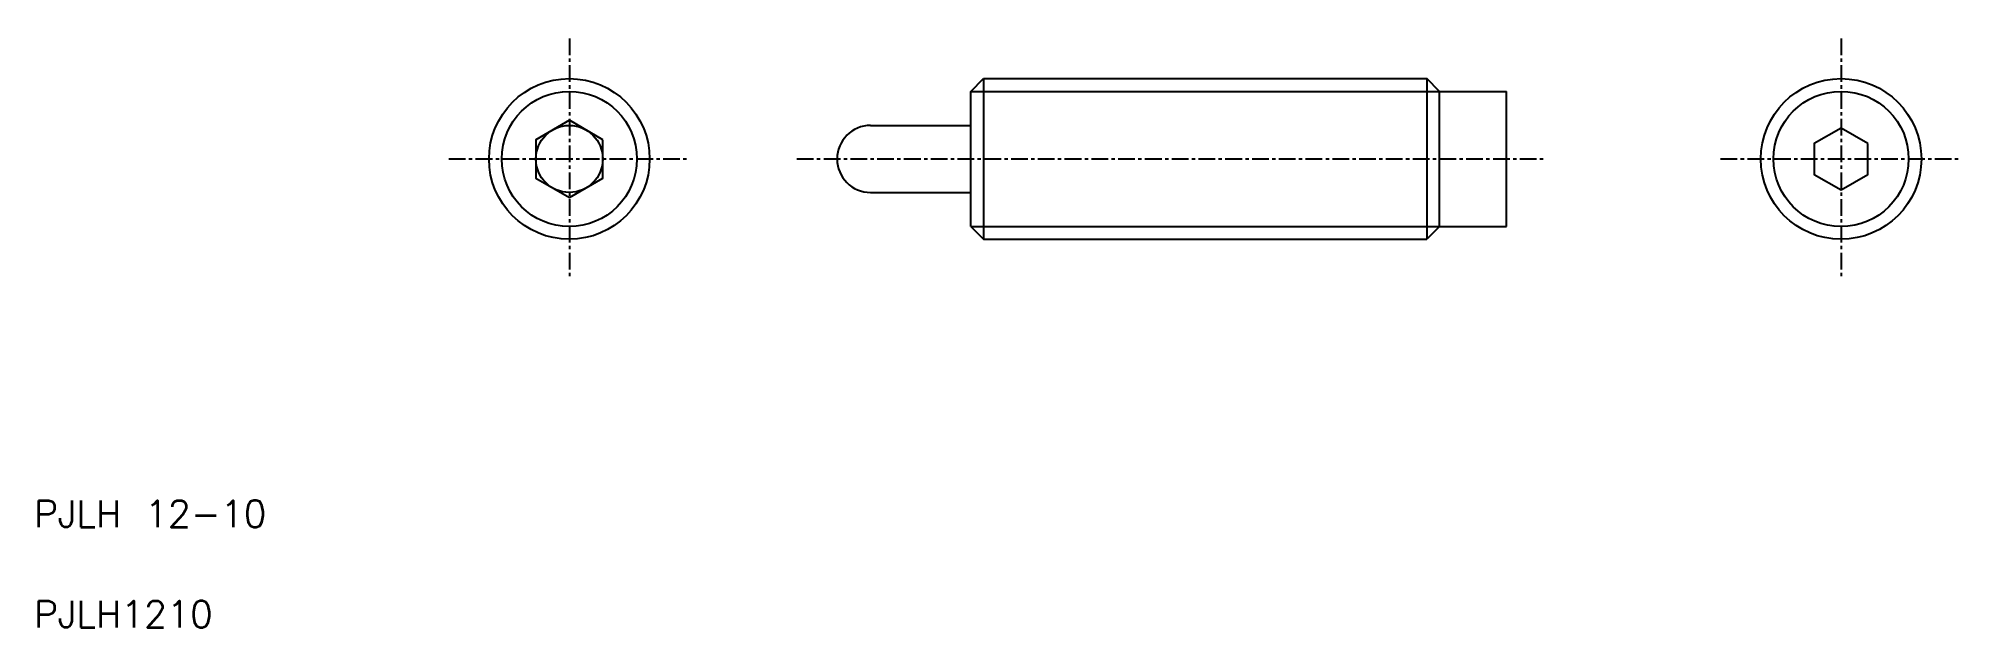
# Model space of a CAD drawing. Extents: x 5 to 149, y 5 to 49.
import ezdxf

# ---------------------------------------------------------------- set-up
doc = ezdxf.new("R2010")
doc.units = 0
doc.linetypes.add('CENTER', pattern=[2, 1.25, -0.25, 0.25, -0.25])
doc.layers.get('0').update_dxf_attribs({"linetype": 'CONTINUOUS'})
doc.layers.add('CENTER', color=1, linetype='CENTER')
doc.styles.get("Standard").update_dxf_attribs({"font": 'txt.shx', "bigfont": 'bigfont.shx'})

msp = doc.modelspace()

# ---------------------------------------------------------------- linework, layer by layer
at = {"color": 7, "linetype": 'CONTINUOUS'}
for p, q in [((75, 45.05), (75.95, 46)), ((75.95, 46), (109.05, 46)), ((75.95, 46), (75.95, 34)), ((109.05, 46), (109.05, 34)), ((110, 45.05), (109.05, 46)), ((75, 34.95), (75, 45.05)), ((110, 34.95), (110, 45.05)), ((110, 45.05), (115, 45.05)), ((115, 34.95), (115, 45.05)), ((67.5, 42.5), (75, 42.5)), ((67.5, 37.5), (75, 37.5)), ((75, 34.95), (75.95, 34)), ((110, 34.95), (109.05, 34)), ((110, 34.95), (115, 34.95)), ((75.95, 34), (109.05, 34))]:
    msp.add_line(p, q, dxfattribs=at)
at = {"color": 3, "linetype": 'CONTINUOUS'}
for p, q in [((75, 45.05), (110, 45.05)), ((75, 34.95), (110, 34.95))]:
    msp.add_line(p, q, dxfattribs=at)
at = {"color": 7, "linetype": 'CONTINUOUS'}
for points in [[(47.5, 41.44), (45, 42.89), (42.5, 41.44), (42.5, 38.56), (45, 37.11), (47.5, 38.56)], [(142, 41.15), (140, 42.31), (138, 41.15), (138, 38.85), (140, 37.69), (142, 38.85)]]:
    msp.add_lwpolyline(points, close=True, dxfattribs=at)
for centre, radius in [((45, 40), 6), ((140, 40), 6), ((140, 40), 5.05), ((45, 40), 2.5)]:
    msp.add_circle(centre, radius, dxfattribs=at)
at = {"color": 3, "linetype": 'CONTINUOUS'}
msp.add_circle((45, 40), 5.05, dxfattribs=at)
at = {"color": 7, "linetype": 'CONTINUOUS'}
msp.add_arc((67.5, 40), 2.5, 90, 270, dxfattribs=at)
at = {"layer": 'CENTER', "color": 1, "linetype": 'CENTER'}
for p, q in [((45, 49), (45, 31)), ((140, 49), (140, 31)), ((36, 40), (54, 40)), ((62, 40), (118, 40)), ((131, 40), (149, 40))]:
    msp.add_line(p, q, dxfattribs=at)

# ---------------------------------------------------------------- texts
at = {"color": 7, "linetype": 'CONTINUOUS'}
for s, p in [('PJLH 12-10', (5, 12.5)), ('PJLH1210', (5, 5))]:
    msp.add_text(s, height=2, dxfattribs=at).set_placement(p)

doc.saveas('drawing.dxf')
